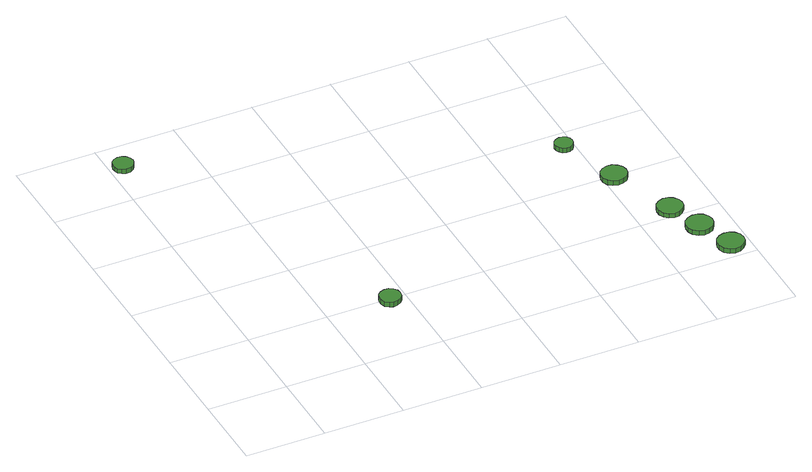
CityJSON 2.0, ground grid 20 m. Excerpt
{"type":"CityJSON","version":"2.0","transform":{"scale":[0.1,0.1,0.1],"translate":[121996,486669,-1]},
"CityObjects":{
"tree1":{"type":"SolitaryVegetationObject","attributes":{"function":"something"},"geometry":[{"type":"MultiSurface","lod":"1","boundaries":[[[0,1,2,3,4,5,6,7,8,9,10,11,12,13,14]],[[15,16,17,18,19,20,21,22,23,24,25,26,27,28,29]],[[0,29,28,1]],[[1,28,27,2]],[[2,27,26,3]],[[3,26,25,4]],[[4,25,24,5]],[[5,24,23,6]],[[6,23,22,7]],[[7,22,21,8]],[[8,21,20,9]],[[9,20,19,10]],[[10,19,18,11]],[[11,18,17,12]],[[12,17,16,13]],[[13,16,15,14]],[[14,15,29,0]]]}]},
"tree2":{"type":"SolitaryVegetationObject","attributes":{"function":"something"},"geometry":[{"type":"MultiSurface","lod":"1","boundaries":[[[30,31,32,33,34,35,36,37,38,39,40,41,42,43,44]],[[45,46,47,48,49,50,51,52,53,54,55,56,57,58,59]],[[30,59,58,31]],[[31,58,57,32]],[[32,57,56,33]],[[33,56,55,34]],[[34,55,54,35]],[[35,54,53,36]],[[36,53,52,37]],[[37,52,51,38]],[[38,51,50,39]],[[39,50,49,40]],[[40,49,48,41]],[[41,48,47,42]],[[42,47,46,43]],[[43,46,45,44]],[[44,45,59,30]]]}]},
"tree3":{"type":"SolitaryVegetationObject","attributes":{"function":"something"},"geometry":[{"type":"MultiSurface","lod":"1","boundaries":[[[60,61,62,63,64,65,66,67,68,69,70,71,72,73,74]],[[75,76,77,78,79,80,81,82,83,84,85,86,87,88,89]],[[60,89,88,61]],[[61,88,87,62]],[[62,87,86,63]],[[63,86,85,64]],[[64,85,84,65]],[[65,84,83,66]],[[66,83,82,67]],[[67,82,81,68]],[[68,81,80,69]],[[69,80,79,70]],[[70,79,78,71]],[[71,78,77,72]],[[72,77,76,73]],[[73,76,75,74]],[[74,75,89,60]]]}]},
"tree4":{"type":"SolitaryVegetationObject","attributes":{"function":"something"},"geometry":[{"type":"MultiSurface","lod":"1","boundaries":[[[90,91,92,93,94,95,96,97,98,99,100,101,102,103,104]],[[105,106,107,108,109,110,111,112,113,114,115,116,117,118,119]],[[90,119,118,91]],[[91,118,117,92]],[[92,117,116,93]],[[93,116,115,94]],[[94,115,114,95]],[[95,114,113,96]],[[96,113,112,97]],[[97,112,111,98]],[[98,111,110,99]],[[99,110,109,100]],[[100,109,108,101]],[[101,108,107,102]],[[102,107,106,103]],[[103,106,105,104]],[[104,105,119,90]]]}]},
"tree5":{"type":"SolitaryVegetationObject","attributes":{"function":"something"},"geometry":[{"type":"MultiSurface","lod":"1","boundaries":[[[120,121,122,123,124,125,126,127,128,129,130,131,132,133,134]],[[135,136,137,138,139,140,141,142,143,144,145,146,147,148,149]],[[120,149,148,121]],[[121,148,147,122]],[[122,147,146,123]],[[123,146,145,124]],[[124,145,144,125]],[[125,144,143,126]],[[126,143,142,127]],[[127,142,141,128]],[[128,141,140,129]],[[129,140,139,130]],[[130,139,138,131]],[[131,138,137,132]],[[132,137,136,133]],[[133,136,135,134]],[[134,135,149,120]]]}]},
"tree6":{"type":"SolitaryVegetationObject","attributes":{"function":"something"},"geometry":[{"type":"MultiSurface","lod":"1","boundaries":[[[150,151,152,153,154,155,156,157,158,159,160,161,162,163,164]],[[165,166,167,168,169,170,171,172,173,174,175,176,177,178,179]],[[150,179,178,151]],[[151,178,177,152]],[[152,177,176,153]],[[153,176,175,154]],[[154,175,174,155]],[[155,174,173,156]],[[156,173,172,157]],[[157,172,171,158]],[[158,171,170,159]],[[159,170,169,160]],[[160,169,168,161]],[[161,168,167,162]],[[162,167,166,163]],[[163,166,165,164]],[[164,165,179,150]]]}]},
"tree7":{"type":"SolitaryVegetationObject","attributes":{"function":"something"},"geometry":[{"type":"MultiSurface","lod":"1","boundaries":[[[180,181,182,183,184,185,186,187,188,189,190,191,192,193,194]],[[195,196,197,198,199,200,201,202,203,204,205,206,207,208,209]],[[180,209,208,181]],[[181,208,207,182]],[[182,207,206,183]],[[183,206,205,184]],[[184,205,204,185]],[[185,204,203,186]],[[186,203,202,187]],[[187,202,201,188]],[[188,201,200,189]],[[189,200,199,190]],[[190,199,198,191]],[[191,198,197,192]],[[192,197,196,193]],[[193,196,195,194]],[[194,195,209,180]]]}]}
},
"vertices":[
[60,923,19],[57,933,19],[51,942,19],[42,947,19],[31,948,19],[21,945,19],[13,938,19],[9,928,19],[9,918,19],[13,908,19],[21,901,19],[31,898,19],[42,899,19],[51,904,19],[57,913,19],[57,913,7],[51,904,7],[42,899,7],[31,898,7],[21,901,7],[13,908,7],[9,918,7],[9,928,7],[13,938,7],[21,945,7],[31,948,7],[42,947,7],[51,942,7],[57,933,7],[60,923,7],
[385,193,22],[383,204,22],[376,213,22],[366,219,22],[355,220,22],[345,216,22],[336,209,22],[332,199,22],[332,188,22],[336,177,22],[345,170,22],[355,166,22],[366,168,22],[376,173,22],[383,182,22],[383,182,9],[376,173,9],[366,168,9],[355,166,9],[345,170,9],[336,177,9],[332,188,9],[332,199,9],[336,209,9],[345,216,9],[355,220,9],[366,219,9],[376,213,9],[383,204,9],[385,193,9],
[993,542,27],[991,551,27],[985,559,27],[977,563,27],[968,564,27],[959,561,27],[952,555,27],[948,546,27],[948,537,27],[952,529,27],[959,522,27],[968,519,27],[977,520,27],[985,525,27],[991,533,27],[991,533,14],[985,525,14],[977,520,14],[968,519,14],[959,522,14],[952,529,14],[948,537,14],[948,546,14],[952,555,14],[959,561,14],[968,564,14],[977,563,14],[985,559,14],[991,551,14],[993,542,14],
[1055,388,26],[1052,401,26],[1044,411,26],[1033,418,26],[1020,419,26],[1007,415,26],[997,407,26],[992,394,26],[992,381,26],[997,369,26],[1007,360,26],[1020,356,26],[1033,358,26],[1044,364,26],[1052,375,26],[1052,375,13],[1044,364,13],[1033,358,13],[1020,356,13],[1007,360,13],[997,369,13],[992,381,13],[992,394,13],[997,407,13],[1007,415,13],[1020,419,13],[1033,418,13],[1044,411,13],[1052,401,13],[1055,388,13],
[1115,218,26],[1112,231,26],[1104,242,26],[1093,249,26],[1080,250,26],[1067,246,26],[1057,237,26],[1052,225,26],[1052,212,26],[1057,200,26],[1067,191,26],[1080,187,26],[1093,188,26],[1104,195,26],[1112,205,26],[1112,205,14],[1104,195,14],[1093,188,14],[1080,187,14],[1067,191,14],[1057,200,14],[1052,212,14],[1052,225,14],[1057,237,14],[1067,246,14],[1080,250,14],[1093,249,14],[1104,242,14],[1112,231,14],[1115,218,14],
[1148,129,27],[1145,143,27],[1137,154,27],[1125,161,27],[1112,162,27],[1099,158,27],[1088,149,27],[1083,136,27],[1083,122,27],[1088,110,27],[1099,100,27],[1112,96,27],[1125,98,27],[1137,104,27],[1145,116,27],[1145,116,14],[1137,104,14],[1125,98,14],[1112,96,14],[1099,100,14],[1088,110,14],[1083,122,14],[1083,136,14],[1088,149,14],[1099,158,14],[1112,162,14],[1125,161,14],[1137,154,14],[1145,143,14],[1148,129,14],
[1182,35,27],[1180,49,27],[1171,60,27],[1160,67,27],[1146,68,27],[1133,64,27],[1122,55,27],[1117,42,27],[1117,29,27],[1122,16,27],[1133,7,27],[1146,2,27],[1160,4,27],[1171,11,27],[1180,22,27],[1180,22,14],[1171,11,14],[1160,4,14],[1146,2,14],[1133,7,14],[1122,16,14],[1117,29,14],[1117,42,14],[1122,55,14],[1133,64,14],[1146,68,14],[1160,67,14],[1171,60,14],[1180,49,14],[1182,35,14]
]}
